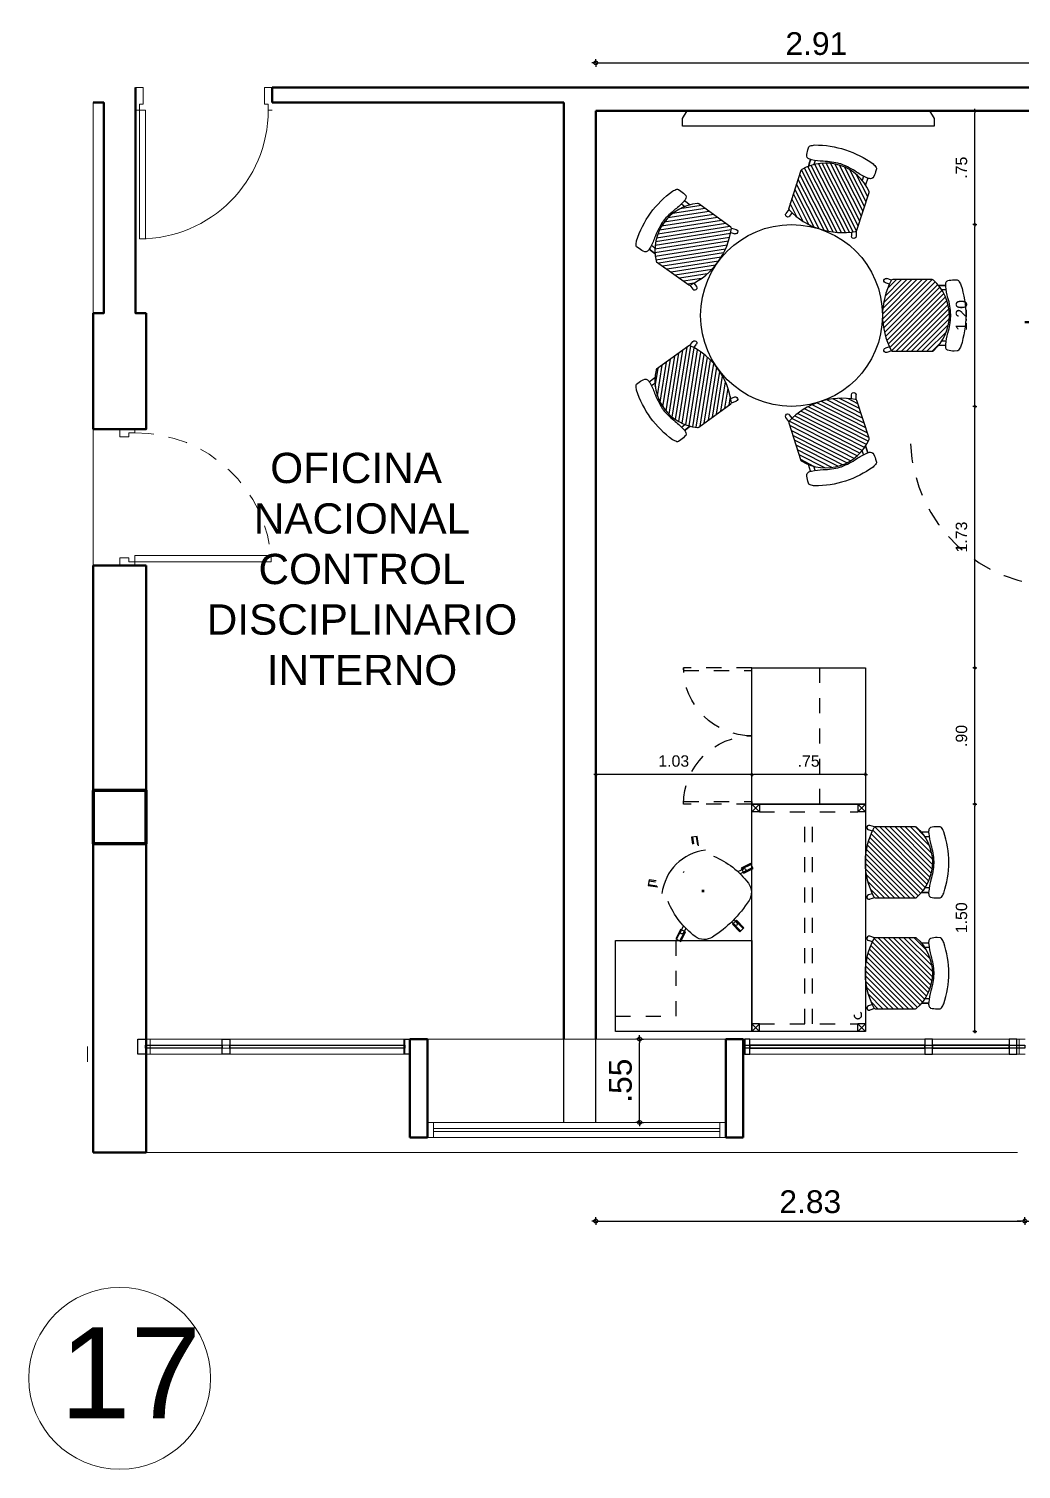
# Model space of a CAD drawing. Header units: millimetres. Extents: x -38 to 179, y -2 to 69.
# Drawn here: x 12.42 to 18.97, y 11.81 to 21.31 of the extents above; entities that cross this region are included whole.
import ezdxf

# ---------------------------------------------------------------- set-up
doc = ezdxf.new("R2010")
doc.units = ezdxf.units.MM
doc.linetypes.add('HIDDEN', pattern=[0.375, 0.25, -0.125])
doc.linetypes.add('HIDDEN2', pattern=[0.1875, 0.125, -0.0625])
doc.layers.get('0').update_dxf_attribs({"color": 255})
for name, color, linetype, lineweight in [('00-Muros', 2, 'Continuous', 30), ('01 GRIS', 253, 'Continuous', 0), ('02 AZUL', 5, 'Continuous', 5), ('03 AMARILLO', 2, 'Continuous', 20), ('04 VERDE', 3, 'Continuous', 15), ('05 MAGENTA', 6, 'Continuous', 30), ('06 ROJO', 1, 'Continuous', 50), ('09 LETRA  EJES', 1, 'Continuous', 50), ('10 CIRCULO EJES', 5, 'Continuous', 15), ('12 COLUMNAS', 4, 'Continuous', 70), ('14 ANTEPECHO', 3, 'Continuous', 15), ('15 DIVISIONES LIVS', 3, 'Continuous', 15), ('A-PLAN5', 195, 'Continuous', 9)]:
    doc.layers.add(name, color=color, linetype=linetype, lineweight=lineweight)
for name, color, linetype in [('A_MOBILIARIO', 6, 'Continuous'), ('X_COTAS100', 6, 'Continuous'), ('X_COTAS50', 6, 'Continuous')]:
    doc.layers.add(name, color=color, linetype=linetype)
doc.styles.get("Standard").update_dxf_attribs({"font": 'arial.ttf'})
doc.styles.add('UNAL PLANEACION', font='arial.ttf')
doc.dimstyles.new('COTAS 100', dxfattribs={"dimscale": 100, "dimtxt": 0.0015, "dimasz": 0.00025, "dimexe": 0, "dimexo": 0.00025, "dimgap": 0.0005, "dimtad": 1, "dimzin": 4, "dimdsep": 46, "dimtxsty": 'UNAL PLANEACION', "dimblk": 'DIMBLK', "dimcen": 1, "dimse1": 1, "dimse2": 1, "dimclrd": 8, "dimclre": 8, "dimclrt": 256, "dimadec": 0, "dimazin": 1, "dimtfac": 1, "dimtix": 1, "dimtmove": 2, "dimatfit": 0, "dimldrblk": 'INDICE', "dimfxl": 1, "dimtolj": 1, "dimtzin": 0, "dimarcsym": 0})
doc.dimstyles.new('COTAS 50', dxfattribs={"dimscale": 50, "dimtxt": 0.0015, "dimasz": 0.00025, "dimexe": 0, "dimexo": 0.00025, "dimgap": 0.001, "dimtad": 1, "dimzin": 4, "dimdsep": 46, "dimtxsty": 'UNAL PLANEACION', "dimblk": 'DIMBLK', "dimcen": 1, "dimse1": 1, "dimse2": 1, "dimclrd": 8, "dimclre": 8, "dimclrt": 256, "dimadec": 0, "dimazin": 1, "dimtfac": 1, "dimtix": 1, "dimtmove": 2, "dimatfit": 0, "dimldrblk": 'INDICE', "dimfxl": 1, "dimtolj": 1, "dimtzin": 0, "dimarcsym": 0})

# ---------------------------------------------------------------- blocks, each defined once
blk = doc.blocks.new('PT90M15')
blk.add_lwpolyline([(0.02499999999997726, 0.09999999999999432), (0.02499999999997726, 1), (0.06499999999999773, 1), (0.06499999999999773, 0.09999999999999432)], close=True)
for points in [[(0, 0), (0.05000000000001137, 0), (0.05000000000001137, 0.05999999999999517), (0.02499999999997726, 0.05999999999999517), (0.02499999999997726, 0.09999999999999432), (0, 0.09999999999999432)], [(0.8999999999999773, 0), (0.8500000000000227, 0), (0.8500000000000227, 0.05999999999999517), (0.875, 0.05999999999999517), (0.875, 0.09999999999999432), (0.8999999999999773, 0.09999999999999432)]]:
    blk.add_lwpolyline(points)
at = {"color": 252, "linetype": 'HIDDEN', "ltscale": 0.5}
blk.add_arc((-0.01890433322307672, 0.1071459075115371), 0.8939328951040775, 359.5419849699633, 87.18486094680517, dxfattribs=at)
blk = doc.blocks.new('DIMBLK')
for p, q in [((0, 0), (-1, 0)), ((0, -1.8e-15), (0, 0.9999999999999982)), ((0, 0), (1, 0)), ((0, -1.8e-15), (0, -1.000000000000001))]:
    blk.add_line(p, q)
blk.add_circle((0, 0), 0.5)
blk = doc.blocks.new('*D74')
at = {"layer": 'Defpoints', "color": 0, "transparency": 16777216}
for p in [(19.07040493924978, 21.08909715938717), (19.07040493924978, 19.37745717959115), (16.15840493925316, 19.10363392917134)]:
    blk.add_point(p, dxfattribs=at)
at = {"layer": 'X_COTAS100', "color": 8, "lineweight": -2, "transparency": 16777216}
blk.add_line((16.18340493925316, 21.08909715938717), (19.04540493924979, 21.08909715938717), dxfattribs=at)
at = {"layer": 'X_COTAS100', "color": 8, "lineweight": -2, "transparency": 16777216, "xscale": 0.025, "yscale": 0.025, "zscale": 0.025, "rotation": 180}
blk.add_blockref('DIMBLK', (16.15840493925316, 21.08909715938717), dxfattribs=at)
at = {"layer": 'X_COTAS100', "color": 8, "lineweight": -2, "transparency": 16777216, "xscale": 0.025, "yscale": 0.025, "zscale": 0.025}
blk.add_blockref('DIMBLK', (19.07040493924978, 21.08909715938717), dxfattribs=at)
at = {"layer": 'X_COTAS100', "transparency": 16777216, "insert": (17.61440493925147, 21.21568310754542), "char_height": 0.15, "attachment_point": 5, "style": 'UNAL PLANEACION'}
blk.add_mtext('\\A1;2.91', dxfattribs=at)
blk = doc.blocks.new('INDICE')
blk.add_line((-0.1729636408933857, 3.14613411092e-05), (-1.172963640893385, 3.14613411092e-05))
blk.add_lwpolyline([(-0.5241745400111313, 0.8665636885945104), (-0.3756261582129809, 0.926771271267114), (0, 0), (-0.375963284729437, -0.9266345604041816), (-0.5244897537743328, -0.8663729410445171), (-0.1729636408933857, 3.14613411092e-05)], close=True)
blk = doc.blocks.new('*D78')
at = {"layer": 'Defpoints', "color": 0, "transparency": 16777216}
for p in [(16.15840493925316, 14.64745717959522), (18.99040493924804, 14.10162677395783), (18.99040493924804, 13.44632635346716)]:
    blk.add_point(p, dxfattribs=at)
at = {"layer": 'X_COTAS100', "color": 8, "lineweight": -2, "transparency": 16777216}
blk.add_line((16.18340493925316, 13.44632635346716), (18.96540493924804, 13.44632635346716), dxfattribs=at)
at = {"layer": 'X_COTAS100', "color": 8, "lineweight": -2, "transparency": 16777216, "xscale": 0.025, "yscale": 0.025, "zscale": 0.025, "rotation": 180}
blk.add_blockref('DIMBLK', (16.15840493925316, 13.44632635346716), dxfattribs=at)
at = {"layer": 'X_COTAS100', "color": 8, "lineweight": -2, "transparency": 16777216, "xscale": 0.025, "yscale": 0.025, "zscale": 0.025}
blk.add_blockref('DIMBLK', (18.99040493924804, 13.44632635346716), dxfattribs=at)
at = {"layer": 'X_COTAS100', "transparency": 16777216, "insert": (17.5744049392506, 13.57296346124342), "char_height": 0.15, "attachment_point": 5, "style": 'UNAL PLANEACION'}
blk.add_mtext('\\A1;2.83', dxfattribs=at)
blk = doc.blocks.new('*D79')
at = {"layer": 'Defpoints', "color": 0, "transparency": 16777216}
for p in [(18.99040493924804, 13.89745717959522), (19.34240493924699, 13.89745717959522), (19.34240493924699, 13.44632635346716)]:
    blk.add_point(p, dxfattribs=at)
at = {"layer": 'X_COTAS100', "color": 8, "lineweight": -2, "transparency": 16777216}
for p, q in [((18.96540493924804, 13.44632635346716), (18.94040493924804, 13.44632635346716)), ((18.99040493924804, 13.44632635346716), (19.34240493924699, 13.44632635346716)), ((19.36740493924699, 13.44632635346716), (19.39240493924699, 13.44632635346716))]:
    blk.add_line(p, q, dxfattribs=at)
at = {"layer": 'X_COTAS100', "color": 8, "lineweight": -2, "transparency": 16777216, "xscale": 0.025, "yscale": 0.025, "zscale": 0.025}
blk.add_blockref('DIMBLK', (18.99040493924804, 13.44632635346716), dxfattribs=at)
at = {"layer": 'X_COTAS100', "color": 8, "lineweight": -2, "transparency": 16777216, "xscale": 0.025, "yscale": 0.025, "zscale": 0.025, "rotation": 180}
blk.add_blockref('DIMBLK', (19.34240493924699, 13.44632635346716), dxfattribs=at)
at = {"layer": 'X_COTAS100', "transparency": 16777216, "insert": (19.16640493924751, 13.57296346124342), "char_height": 0.15, "attachment_point": 5, "style": 'UNAL PLANEACION'}
blk.add_mtext('\\A1;.35', dxfattribs=at)
blk = doc.blocks.new('*D83')
at = {"layer": 'Defpoints', "color": 0, "transparency": 16777216}
for p in [(16.15840493925317, 14.64745717959523), (16.44818377286538, 14.64745717959523), (16.15840493925317, 14.09745717959232)]:
    blk.add_point(p, dxfattribs=at)
at = {"layer": 'X_COTAS100', "color": 8, "lineweight": -2, "transparency": 16777216}
blk.add_line((16.44818377286538, 14.12245717959232), (16.44818377286538, 14.62245717959523), dxfattribs=at)
at = {"layer": 'X_COTAS100', "color": 8, "lineweight": -2, "transparency": 16777216, "xscale": 0.025, "yscale": 0.025, "zscale": 0.025}
for p, rotation in [((16.44818377286538, 14.64745717959523), 90), ((16.44818377286538, 14.09745717959232), 270)]:
    blk.add_blockref('DIMBLK', p, dxfattribs=dict(at, rotation=rotation))
at = {"layer": 'X_COTAS100', "transparency": 16777216, "insert": (16.32190478241518, 14.37245717959376), "char_height": 0.15, "attachment_point": 5, "rotation": 90, "style": 'UNAL PLANEACION'}
blk.add_mtext('\\A1;.55', dxfattribs=at)
blk = doc.blocks.new('*U13')
at = {"layer": 'A_MOBILIARIO'}
blk.add_lwpolyline([(0, 0), (0.900000000000091, 0), (0.900000000000091, 0.7499999999999999), (0, 0.7499999999999999)], close=True, dxfattribs=at)
at = {"layer": 'A_MOBILIARIO', "linetype": 'HIDDEN', "ltscale": 0.1}
blk.add_lwpolyline([(0, 0.4500000000000455), (0.900000000000091, 0.4500000000000455)], dxfattribs=at)
at = {"layer": 'A_MOBILIARIO', "color": 252, "linetype": 'HIDDEN', "ltscale": 0.1}
for points in [[(0, 0), (0, -0.4499999999999886), (0.01800000000000068, -0.4499999999999886), (0.01800000000000068, 0)], [(0.8999999999999488, 0), (0.8999999999999488, -0.4499999999999886), (0.8819999999999482, -0.4499999999999886), (0.8819999999999482, 0)]]:
    blk.add_lwpolyline(points, close=True, dxfattribs=at)
at = {"layer": 'A_MOBILIARIO', "color": 252, "linetype": 'HIDDEN2'}
for centre, start, end in [((-2.842170943040401e-14, 0), 270.0000000000032, 0), ((0.8999999999999773, 0), 180, 269.9999999999968)]:
    blk.add_arc(centre, 0.4500000000000028, start, end, dxfattribs=at)
blk = doc.blocks.new('MB-SO-PM')
at = {"layer": 'A_MOBILIARIO', "color": 252, "ltscale": 0.1}
for points in [[(-0.1720909425234822, 0.2664671786571589), (-0.1990069566205648, 0.303475571366107), (-0.2290354255107445, 0.2816360200427397), (-0.1916227277027645, 0.2301951266108802)], [(-0.2238222062308353, 0.2854275676717606), (-0.190230053210513, 0.2392397633991408)], [(-0.2042201759004456, 0.2996840237370719), (-0.1782015953153007, 0.2639095645414713)], [(0.1905461159111326, 0.232646082586804), (0.2271258880895175, 0.2830459718117879), (0.1970759332883461, 0.3048559503157193), (0.169898834957479, 0.2674111368638208)], [(0.2022928827206556, 0.3010695368010303), (0.1760303182886958, 0.2648847751333037)], [(0.2219089386571795, 0.2868323853264485), (0.1891509666215541, 0.2416982014999576)], [(-0.3481239485521996, -0.1016174727716148), (-0.2815445495165818, -0.07994827610532695)], [(0.3488460834343527, -0.099356360951532), (0.2822453839098102, -0.0777527204493893)], [(-0.3406226136083603, -0.124665598653678), (-0.2740432145727425, -0.1029964019873901)], [(0.3413674423979671, -0.1224118605311162), (0.2747667428734246, -0.1008082200289735)], [(-0.01093225660267194, -0.3624870757607965), (-0.01096672151774669, -0.2924701544326354)], [(0.01330585368398829, -0.362475144867588), (0.01327138876891354, -0.2924582235394269)]]:
    blk.add_lwpolyline(points, dxfattribs=at)
at = {"layer": 'A_MOBILIARIO'}
for points in [[(0.2115709426780086, 0.1143900271032905, -0.1349154438245622), (0.248595768185254, -0.1747982744956147, -0.3138147414105739), (0.1707837227735638, -0.2584849761858337, -0.1066244513135087), (-0.1704132200983963, -0.2588764547746365, -0.313814741410574), (-0.2484170993383259, -0.1753685313526248, -0.134915443824279), (-0.212055981476766, 0.1139039709590435)], [(-0.004144696311186635, 0.1788785995506643, -0.001548918077187657), (0.003511105441049267, 0.1788873835756561, -0.001548918077187657)]]:
    blk.add_lwpolyline(points, format="xyb", dxfattribs=at)
for points in [[(0.01151038710980856, 0), (-0.01151038710983698, 0)], [(0, 0.01151038710983698), (0, -0.01151038710980856)]]:
    blk.add_lwpolyline(points, dxfattribs=at)
at = {"layer": 'A_MOBILIARIO', "color": 252, "ltscale": 0.1}
for points in [[(-0.3386276108818151, -0.1307953174730656), (-0.2720482118462257, -0.1091261208067777), (-0.2835395522431554, -0.07381855728595355), (-0.3501189512787448, -0.0954877539522414)], [(0.350835050647504, -0.09322468107497173), (0.2842343511229615, -0.07162104057283614), (0.2727777756603018, -0.1069398999055409), (0.3393784751848443, -0.1285435404076765)], [(0.01975205245656753, -0.3624719718104288), (0.01971758754146435, -0.2924550504822676), (-0.01741292029032593, -0.292473327489823), (-0.01737845537522276, -0.3624902488179842)]]:
    blk.add_lwpolyline(points, close=True, dxfattribs=at)
for points in [[(-0.2540387788441478, -0.09426364313016933), (-0.2889514831127258, -0.1039347152608912, -1.057066184672294), (-0.2930225777166697, -0.0852707928175036), (-0.2534084100187499, -0.0704266846603332)], [(0.2533654856005114, -0.07022913469491954), (0.294857953219605, -0.08575646945016047, -1.057066184676254), (0.2871811595777842, -0.1032488292574243), (0.2540340068956368, -0.09408236966479677)], [(0.01088165477580105, -0.2767880019416253), (0.009556869386443623, -0.3069267842286507, -1.057066184677317), (-0.009451613091272293, -0.3050311560634711), (-0.01070443788023567, -0.27680963587364)]]:
    blk.add_lwpolyline(points, format="xyb", dxfattribs=at)
blk.add_arc((-2.40746209954068e-05, -0.0762406557427866), 0.3266864836900824, 51.68308272763041, 128.4483959479733, dxfattribs=at)
blk = doc.blocks.new('MB-SI-CT')
h = blk.add_hatch()
h.set_pattern_fill('ANSI31', color=252, scale=0.0075)
h.set_pattern_definition([(45, (0, 0), (-0.01683798022700466, 0.01683798022700466), [])])
edge = h.paths.add_edge_path()
edge.add_arc((-7.311484750971431e-11, 0.130322479753445), 0.3111049277399722, 41.304386364337574, 138.6956136985408, ccw=False)
edge.add_arc((0.2259970876225839, 0.3288964296365477), 0.01026228245989492, -5.374811848923855e-07, 41.304385795371786, ccw=False)
edge.add_line((0.2362593700824789, 0.3288964295402792), (0.236259370226179, 0.06746569466172048))
edge.add_arc((0.2259970878037363, 0.06746569465528363), 0.01026228242244273, -61.59172868186022, 3.593811470636865e-08, ccw=False)
edge.add_arc((-2.552034139569059e-10, 0.4852943833133625), 0.485294383313372, 241.5917287474179, 298.4082713128449, ccw=False)
edge.add_arc((-0.2259970878870283, 0.06746569441804096), 0.0102622824169693, 180.0000000866866, 241.5917288039885, ccw=False)
edge.add_line((-0.2362593703039977, 0.06746569440251449), (-0.2362593704476978, 0.3288964292810732))
edge.add_arc((-0.2259970879873667, 0.3288964293871515), 0.0102622824603312, 138.6956142593972, 180.0000005922503, ccw=False)
at = {"layer": 'A_MOBILIARIO', "color": 252}
for p, q in [((0.1984067138157286, 0.3699493810236589), (0.1984067138416492, 0.4171077532553653)), ((-0.2334672185991451, 0.06042924733519328), (-0.2434032058629612, 0.0284698572559563)), ((-0.2067068203616884, 0.04622385481347635), (-0.2149742407066526, 0.01963145843141945)), ((0.2067068203111546, 0.04622385503016346), (0.2149742406815847, 0.01963145866743332)), ((0.2334672185322404, 0.06042924758189372), (0.2434032058278888, 0.02846985752289299))]:
    blk.add_line(p, q, dxfattribs=at)
at = {"layer": 'A_MOBILIARIO'}
blk.add_line((0.198406713840285, 0.3699493810027406), (0.1984067138584749, 0.4027709281404412), dxfattribs=at)
blk.add_lwpolyline([(-0.2295795006393746, 0.501817623787062, 0.2473220328365423), (-0.2342042096352088, 0.4934425173822063), (-0.2345988710417259, 0.4733248703831094, 0.08150221110869013), (-0.2296849033021147, 0.4299622703331778, 0.2240355351153455), (-0.2162563958929979, 0.4188460196947261, 0.08102006946177262), (-0.1915073617117571, 0.4175541380637213, 0.05094595094992073), (-0.1161287371344599, 0.432312918111208, -0.05241184340338387), (-0.005307781174707316, 0.4509995738585957, -0.01486181126825373), (0.0053077805775672, 0.4509995738585957, -0.05241184340338387), (0.1161287365373198, 0.432312918111208, 0.05094595094992073), (0.1915073611150717, 0.4175541380637213, 0.0810200694617724), (0.2162563952963126, 0.4188460196947261, 0.2240355351153455), (0.2296849027054293, 0.4299622703331778, 0.0815022111332333), (0.2345988711267637, 0.473324870637768), (0.2342042096988735, 0.4934425176391386, 0.2473220328365423), (0.2295795006930348, 0.5018176240380825, 0.03297678744902263), (0.2022613923304561, 0.5176033459488707, 0.07399032975095574), (0, 0.5499999999999972, 0.07399032975095574), (-0.2022613923300014, 0.5176033459488707, 0.03297678744902263), (-0.22957950069258, 0.5018176240380825)], format="xyb", dxfattribs=at)
blk.add_lwpolyline([(-0.2337062542522119, 0.3356701430507627, -0.4525221831862469), (0.2337062538806265, 0.3356701433072402, -0.1822013527812773), (0.2362593700824789, 0.3288964295402792), (0.236259370226179, 0.06746569466172048, -0.2754070627771475), (0.2308793808958569, 0.05843919729026936, -0.253115704548103), (-0.2308793809573046, 0.05843919704743428, -0.2754070627748174), (-0.2362593703039977, 0.06746569440251449), (-0.2362593704476978, 0.3288964292810732, -0.1822013527812773)], format="xyb", close=True, dxfattribs=at)
at = {"layer": 'A_MOBILIARIO', "color": 252}
for points in [[(-0.1984067143354196, 0.4171077532552019), (-0.1984067143354196, 0.3699493809972978)], [(-0.1686355310602892, 0.42035933208291), (-0.1686355310602892, 0.3917576222893473)], [(0.1686355308387704, 0.4203593320252068), (0.1686355308387704, 0.3917576223379342)], [(0.1984067141139008, 0.4171077532478193), (0.1984067141139008, 0.369949381059655)]]:
    blk.add_lwpolyline(points, dxfattribs=at)
for centre, start, end in [((-0.2291887232852616, 0.02405065784391525), 162.729836512308, 342.7298365125797), ((0.2291887232547367, 0.02405065809539053), 197.2701635503081, 17.27016355055538)]:
    blk.add_arc(centre, 0.0148855916375804, start, end, dxfattribs=at)
blk = doc.blocks.new('MB-ETL-150x165')
at = {"layer": 'A_MOBILIARIO'}
for points in [[(0.75, 0), (0.75, 1.5), (0, 1.5), (0, 0)], [(0.75, 0), (1.649999999994179, 0), (1.649999999994179, 0.6000000000058208), (0.75, 0.6000000000058208)]]:
    blk.add_lwpolyline(points, close=True, dxfattribs=at)
at = {"layer": 'A_MOBILIARIO', "color": 252, "linetype": 'HIDDEN2', "ltscale": 0.1}
for points in [[(0, 1.5), (0.05000000000291038, 1.44999999999709)], [(0, 1.44999999999709), (0.05000000000291038, 1.5)], [(0, 1.44999999999709), (0.05000000000291038, 1.44999999999709)], [(0.05000000000291038, 1.5), (0.05000000000291038, 1.44999999999709)], [(0.6999999999970896, 1.5), (0.6999999999970896, 1.44999999999709)], [(0.75, 1.5), (0.6999999999970896, 1.44999999999709)], [(0.75, 1.44999999999709), (0.6999999999970896, 1.5)], [(0.6999999999970896, 1.44999999999709), (0.75, 1.44999999999709)], [(0, 0.05000000000291038), (0.05000000000291038, 0.05000000000291038)], [(0, 0), (0.05000000000291038, 0.05000000000291038)], [(0, 0.05000000000291038), (0.05000000000291038, 0)], [(0.05000000000291038, 0), (0.05000000000291038, 0.05000000000291038)], [(0.6999999999970896, 0), (0.6999999999970896, 0.05000000000291038)], [(0.75, 0), (0.6999999999970896, 0.05000000000291038)], [(0.75, 0.05000000000291038), (0.6999999999970896, 0)], [(0.6999999999970896, 0.05000000000291038), (0.75, 0.05000000000291038)]]:
    blk.add_lwpolyline(points, dxfattribs=at)
at = {"layer": 'A_MOBILIARIO', "color": 252, "linetype": 'HIDDEN2', "ltscale": 0.25}
for points in [[(0.6999999999970896, 1.44999999999709), (0.05000000000291038, 1.44999999999709)], [(0.3499999999912689, 0.05000000000291038), (0.3499999999912689, 1.44999999999709)], [(0.3999999999941792, 0.05000000000291038), (0.3999999999941792, 1.44999999999709)], [(1.649999999994179, 0.1000000000058208), (1.25, 0.1000000000058208), (1.25, 0.6000000000058208)], [(0.6999999999970896, 0.05000000000291038), (0.05000000000291038, 0.05000000000291038)]]:
    blk.add_lwpolyline(points, dxfattribs=at)
at = {"layer": 'A_MOBILIARIO', "color": 252, "linetype": 'HIDDEN', "ltscale": 0.25}
blk.add_circle((0.0500000000029104, 0.1090705345268361), 0.025, dxfattribs=at)
blk = doc.blocks.new('MB-MA-120')
at = {"layer": 'A_MOBILIARIO', "color": 4}
blk.add_circle((0, 0), 0.6, dxfattribs=at)
blk = doc.blocks.new('*D84')
at = {"layer": 'Defpoints', "color": 0, "transparency": 16777216}
for p in [(17.188404939252, 16.39324768894221), (17.188404939252, 16.19745717958358), (17.938404939252, 14.69745717958358)]:
    blk.add_point(p, dxfattribs=at)
at = {"layer": 'X_COTAS50', "color": 8, "lineweight": -2, "transparency": 16777216}
blk.add_line((17.925904939252, 16.39324768894221), (17.20090493925199, 16.39324768894221), dxfattribs=at)
at = {"layer": 'X_COTAS50', "color": 8, "lineweight": -2, "transparency": 16777216, "xscale": 0.0125, "yscale": 0.0125, "zscale": 0.0125, "rotation": 180}
blk.add_blockref('DIMBLK', (17.188404939252, 16.39324768894221), dxfattribs=at)
at = {"layer": 'X_COTAS50', "color": 8, "lineweight": -2, "transparency": 16777216, "xscale": 0.0125, "yscale": 0.0125, "zscale": 0.0125}
blk.add_blockref('DIMBLK', (17.938404939252, 16.39324768894221), dxfattribs=at)
at = {"layer": 'X_COTAS50', "transparency": 16777216, "insert": (17.563404939252, 16.48138718416731), "char_height": 0.075, "attachment_point": 5, "style": 'UNAL PLANEACION'}
blk.add_mtext('\\A1;.75', dxfattribs=at)
blk = doc.blocks.new('*D85')
at = {"layer": 'Defpoints', "color": 0, "transparency": 16777216}
for p in [(16.15840493925316, 16.39324768894221), (16.15840493925316, 16.28745717959464), (17.188404939252, 16.19745717958358)]:
    blk.add_point(p, dxfattribs=at)
at = {"layer": 'X_COTAS50', "color": 8, "lineweight": -2, "transparency": 16777216}
blk.add_line((17.175904939252, 16.39324768894221), (16.17090493925316, 16.39324768894221), dxfattribs=at)
at = {"layer": 'X_COTAS50', "color": 8, "lineweight": -2, "transparency": 16777216, "xscale": 0.0125, "yscale": 0.0125, "zscale": 0.0125, "rotation": 180}
blk.add_blockref('DIMBLK', (16.15840493925316, 16.39324768894221), dxfattribs=at)
at = {"layer": 'X_COTAS50', "color": 8, "lineweight": -2, "transparency": 16777216, "xscale": 0.0125, "yscale": 0.0125, "zscale": 0.0125}
blk.add_blockref('DIMBLK', (17.188404939252, 16.39324768894221), dxfattribs=at)
at = {"layer": 'X_COTAS50', "transparency": 16777216, "insert": (16.67340493925258, 16.48156624283034), "char_height": 0.075, "attachment_point": 5, "style": 'UNAL PLANEACION'}
blk.add_mtext('\\A1;1.03', dxfattribs=at)
blk = doc.blocks.new('*D86')
at = {"layer": 'Defpoints', "color": 0, "transparency": 16777216}
for p in [(17.938404939252, 16.19745717958359), (18.6605883706343, 16.19745717958359), (17.938404939252, 14.69745717958359)]:
    blk.add_point(p, dxfattribs=at)
at = {"layer": 'X_COTAS50', "color": 8, "lineweight": -2, "transparency": 16777216}
blk.add_line((18.6605883706343, 14.70995717958359), (18.6605883706343, 16.18495717958359), dxfattribs=at)
at = {"layer": 'X_COTAS50', "color": 8, "lineweight": -2, "transparency": 16777216, "xscale": 0.0125, "yscale": 0.0125, "zscale": 0.0125}
for p, rotation in [((18.6605883706343, 16.19745717958359), 90), ((18.6605883706343, 14.69745717958359), 270)]:
    blk.add_blockref('DIMBLK', p, dxfattribs=dict(at, rotation=rotation))
at = {"layer": 'X_COTAS50', "transparency": 16777216, "insert": (18.57229539655517, 15.44745717958358), "char_height": 0.075, "attachment_point": 5, "rotation": 90, "style": 'UNAL PLANEACION'}
blk.add_mtext('\\A1;1.50', dxfattribs=at)
blk = doc.blocks.new('*D87')
at = {"layer": 'Defpoints', "color": 0, "transparency": 16777216}
for p in [(17.938404939252, 17.09745717957777), (18.6605883706925, 17.09745717957777), (17.938404939252, 16.19745717958359)]:
    blk.add_point(p, dxfattribs=at)
at = {"layer": 'X_COTAS50', "color": 8, "lineweight": -2, "transparency": 16777216}
blk.add_line((18.6605883706925, 16.20995717958359), (18.6605883706925, 17.08495717957777), dxfattribs=at)
at = {"layer": 'X_COTAS50', "color": 8, "lineweight": -2, "transparency": 16777216, "xscale": 0.0125, "yscale": 0.0125, "zscale": 0.0125}
for p, rotation in [((18.6605883706925, 17.09745717957777), 90), ((18.6605883706925, 16.19745717958359), 270)]:
    blk.add_blockref('DIMBLK', p, dxfattribs=dict(at, rotation=rotation))
at = {"layer": 'X_COTAS50', "transparency": 16777216, "insert": (18.57229539661338, 16.64745717958067), "char_height": 0.075, "attachment_point": 5, "rotation": 90, "style": 'UNAL PLANEACION'}
blk.add_mtext('\\A1;.90', dxfattribs=at)
blk = doc.blocks.new('*D88')
at = {"layer": 'Defpoints', "color": 0, "transparency": 16777216}
for p in [(17.45076512291963, 18.82245717958359), (18.66058837075071, 18.82245717958359), (17.938404939252, 17.09745717957777)]:
    blk.add_point(p, dxfattribs=at)
at = {"layer": 'X_COTAS50', "color": 8, "lineweight": -2, "transparency": 16777216}
blk.add_line((18.66058837075071, 17.10995717957777), (18.66058837075071, 18.80995717958359), dxfattribs=at)
at = {"layer": 'X_COTAS50', "color": 8, "lineweight": -2, "transparency": 16777216, "xscale": 0.0125, "yscale": 0.0125, "zscale": 0.0125}
for p, rotation in [((18.66058837075071, 18.82245717958359), 90), ((18.66058837075071, 17.09745717957777), 270)]:
    blk.add_blockref('DIMBLK', p, dxfattribs=dict(at, rotation=rotation))
at = {"layer": 'X_COTAS50', "transparency": 16777216, "insert": (18.57226981686258, 17.95995717958067), "char_height": 0.075, "attachment_point": 5, "rotation": 90, "style": 'UNAL PLANEACION'}
blk.add_mtext('\\A1;1.73', dxfattribs=at)
blk = doc.blocks.new('*D89')
at = {"layer": 'Defpoints', "color": 0, "transparency": 16777216}
for p in [(17.45076512291963, 20.02245717959523), (18.66058837080892, 20.02245717959523), (17.45076512291963, 18.82245717958359)]:
    blk.add_point(p, dxfattribs=at)
at = {"layer": 'X_COTAS50', "color": 8, "lineweight": -2, "transparency": 16777216}
blk.add_line((18.66058837080892, 18.83495717958359), (18.66058837080892, 20.00995717959523), dxfattribs=at)
at = {"layer": 'X_COTAS50', "color": 8, "lineweight": -2, "transparency": 16777216, "xscale": 0.0125, "yscale": 0.0125, "zscale": 0.0125}
for p, rotation in [((18.66058837080892, 20.02245717959523), 90), ((18.66058837080892, 18.82245717958359), 270)]:
    blk.add_blockref('DIMBLK', p, dxfattribs=dict(at, rotation=rotation))
at = {"layer": 'X_COTAS50', "transparency": 16777216, "insert": (18.57229539672979, 19.4224571795894), "char_height": 0.075, "attachment_point": 5, "rotation": 90, "style": 'UNAL PLANEACION'}
blk.add_mtext('\\A1;1.20', dxfattribs=at)
blk = doc.blocks.new('*D90')
at = {"layer": 'Defpoints', "color": 0, "transparency": 16777216}
for p in [(16.13840493926364, 20.77245717959523), (18.66058837082347, 20.77245717959523), (17.45076512293418, 20.02245717959523)]:
    blk.add_point(p, dxfattribs=at)
at = {"layer": 'X_COTAS50', "color": 8, "lineweight": -2, "transparency": 16777216}
blk.add_line((18.66058837082347, 20.03495717959523), (18.66058837082347, 20.75995717959523), dxfattribs=at)
at = {"layer": 'X_COTAS50', "color": 8, "lineweight": -2, "transparency": 16777216, "xscale": 0.0125, "yscale": 0.0125, "zscale": 0.0125}
for p, rotation in [((18.66058837082347, 20.77245717959523), 90), ((18.66058837082347, 20.02245717959523), 270)]:
    blk.add_blockref('DIMBLK', p, dxfattribs=dict(at, rotation=rotation))
at = {"layer": 'X_COTAS50', "transparency": 16777216, "insert": (18.57244887559837, 20.39745717959522), "char_height": 0.075, "attachment_point": 5, "rotation": 90, "style": 'UNAL PLANEACION'}
blk.add_mtext('\\A1;.75', dxfattribs=at)
blk = doc.blocks.new('ventana fachada uriel gran')
at = {"color": 3}
for points in [[(-0.05499999999301508, 0.6500000000087294), (-0.005307130486471578, 0.6500000000087294), (-0.005307130486471578, 0.5500000000029086), (-0.05499999999301508, 0.5500000000029086)], [(-0.005307130486471578, 0.6100000000005803), (0.500984341833373, 0.6100000000005803), (0.500984341833373, 0.5899999999965058), (-0.005307130486471578, 0.5899999999965058)], [(0.500984341833373, 0.6500000000087294), (0.5509843418217315, 0.6500000000087294), (0.5509843418217315, 0.5500000000029086), (0.500984341833373, 0.5500000000029086)], [(0.5509843418217315, 0.6100000000005803), (1.705984341835119, 0.6100000000078563), (1.705984341835119, 0.5900000000037817), (0.5509843418217315, 0.5899999999965058)], [(1.705984341835119, 0.6500000000087294), (1.740000000005239, 0.6500000000087294), (1.740000000005239, 0.5500000000029086), (1.705984341835119, 0.5500000000029086)]]:
    blk.add_lwpolyline(points, close=True, dxfattribs=at)
blk = doc.blocks.new('ventanas complet onci')
at = {"elevation": -1.479999999997567}
blk.add_lwpolyline([(-12.35499999999593, 0.6099999999947432), (-10.49699999998847, 0.6100000000005785), (-10.49699999998847, 0.589999999996504), (-12.35499999999593, 0.5899999999906687)], close=True, dxfattribs=at)
at = {"color": 3}
blk.add_blockref('ventana fachada uriel gran', (-16.29499999999825, -3.552713678800501e-15, -1.479999999997567), dxfattribs=at)
at = {"color": 3, "xscale": -1}
blk.add_blockref('ventana fachada uriel gran', (-10.60499999998137, -3.552713678800501e-15, -1.479999999997567), dxfattribs=at)

msp = doc.modelspace()

# ---------------------------------------------------------------- linework, layer by layer
at = {"color": 252, "linetype": 'HIDDEN', "ltscale": 0.5}
msp.add_arc((19.22194918594803, 18.62335697021606), 0.9882924784879059, 182.8151390531949, 270.4580150300367, dxfattribs=at)
at = {"layer": '00-Muros', "extrusion": (1, 0, 6.123233995736766e-17), "elevation": 12.84240493924699}
for points in [[(14.59745717960674, 2.299999999997794), (13.99745717958636, 2.299999999997566), (13.99745717960091, 2.199999999996066), (14.59745717960674, 2.199999999997657), (14.59745717960674, 2.299999999997794)], [(14.59745717959218, 0.7999999999979074), (13.89745717959509, 0.7999999999979074), (13.89745717959509, 0.699999999997771), (14.59745717959218, 0.699999999997771), (14.59745717959218, 0.7999999999979074)]]:
    msp.add_lwpolyline(points, dxfattribs=at)
msp.add_lwpolyline([(13.99745717960091, -4.555337213915742e-13), (13.99745717960091, 0.699999999997771), (14.14745717959509, 0.699999999997771), (14.14745717959509, -2.274523124937431e-12)], close=True, dxfattribs=at)
at = {"layer": '01 GRIS', "extrusion": (1, 0, 6.123233995736766e-17), "elevation": 12.84240493924699}
msp.add_lwpolyline([(14.49745717960091, 2.199999999997885), (13.99745717960091, 2.199999999997885), (13.99745717960091, 0.7999999999979074), (14.49745717960091, 0.7999999999979074)], dxfattribs=at)
at = {"layer": '02 AZUL'}
for p, q in [((13.21740493924699, 14.5474571795894), (13.21740493924699, 14.64745717959522)), ((17.17240493924874, 14.5474571795894), (17.17240493924874, 14.64745717959522)), ((18.95250844607472, 14.5474571795894), (18.95250844607472, 14.64745717959522)), ((12.80512835865193, 14.49745717958642, -0.4499999999995907), (12.80512835865193, 14.59745717959224, -0.4499999999995907)), ((14.8924049392499, 14.60745717958707), (13.21740493924699, 14.60745717958707)), ((14.8924049392499, 14.587457179583), (13.21740493924699, 14.587457179583)), ((17.17240493924874, 14.60745717958707), (18.95450844606785, 14.60745717958707)), ((17.17240493924874, 14.587457179583), (18.95450844606785, 14.587457179583)), ((15.08740493924233, 13.99745717958649), (15.08740493924233, 14.09745717959231)), ((16.97740493924175, 13.99745717958649), (16.97740493924175, 14.09745717959231)), ((16.97740493924175, 14.05745717958416), (15.08740493924233, 14.05745717958416)), ((16.97740493924175, 14.03745717959464), (15.08740493924233, 14.03745717959464))]:
    msp.add_line(p, q, dxfattribs=at)
for points in [[(13.12240493924583, 20.92745717959406), (13.17240493924874, 20.92745717959406), (13.17240493924874, 20.81745717959348), (13.14740493924, 20.81745717959348), (13.14740493924, 20.77745717958533), (13.12240493924583, 20.77745717958533)], [(14.02240493924, 20.92745717959406), (13.97240493923709, 20.92745717959406), (13.97240493923709, 20.81745717959348), (13.99740493924583, 20.81745717959348), (13.99740493924583, 20.77745717958533), (14.02240493924, 20.77745717958533)]]:
    msp.add_lwpolyline(points, dxfattribs=at)
msp.add_lwpolyline([(13.14740493924, 20.77745717958533), (13.14740493924, 19.92745717959406), (13.18740493924815, 19.92745717959406), (13.18740493924815, 20.77745717958533)], close=True, dxfattribs=at)
at = {"layer": '02 AZUL', "ltscale": 0.1}
msp.add_lwpolyline([(14.8924049392499, 14.587457179583), (14.8924049392499, 14.5474571795894), (14.8924049392499, 14.64745717959522)], dxfattribs=at)
at = {"layer": '02 AZUL'}
msp.add_arc((13.14740493924, 20.77745717958533), 0.8499999999999988, 270, 0, dxfattribs=at)
at = {"layer": '03 AMARILLO', "extrusion": (1, 0, 6.123233995736766e-17)}
for p, q in [((12.84240493924699, 14.55745717959859, 0.8499999999978627), (12.84240493924699, 14.55745717959859, 2.149999999997704)), ((12.84240493924699, 14.53745717959451, 0.8499999999978627), (12.84240493924699, 14.53745717959451, 2.149999999997704))]:
    msp.add_line(p, q, dxfattribs=at)
at = {"layer": '03 AMARILLO', "extrusion": (1, 0, 6.123233995736766e-17), "elevation": 12.84240493924699}
msp.add_lwpolyline([(17.51080048374915, -1.144732082267262e-13), (17.51080048374915, 1.499999999999885), (14.59745717959212, 1.500000000035242)], dxfattribs=at)
at = {"layer": '05 MAGENTA'}
for p, q in [((15.94740493924292, 14.09745717959231), (15.94740493924292, 14.64745717959522)), ((16.15840493925316, 14.09745717959231), (16.15840493925316, 14.64745717959522))]:
    msp.add_line(p, q, dxfattribs=at)
at = {"layer": '06 ROJO'}
for p, q in [((14.02240493924, 20.92745717959406), (21.24740493924583, 20.92745717959406)), ((14.02240493924, 20.82745717958824), (15.94740493924292, 20.82745717958824)), ((15.94740493924292, 20.82745717958824), (15.94740493924292, 14.64745717959522)), ((16.15840493925316, 20.77245717959522), (16.15840493925316, 14.64745717959522)), ((16.15840493925316, 20.77245717959522), (19.08240493923768, 20.77245717959522)), ((13.19240493923826, 17.77245717959522), (12.84240493924699, 17.77245717959522)), ((12.84240493924699, 17.77245717959515, -0.4499999999995907), (12.84240493924699, 16.28745717959457, -0.4499999999995907)), ((13.19240493923826, 16.28745717959464), (13.19240493923826, 17.77245717959522)), ((12.84240493924699, 13.89745717959515, -0.4499999999995907), (12.84240493924699, 15.93745717958875, -0.4499999999995907)), ((14.9324049392435, 13.99745717958649), (14.9324049392435, 14.64745717959522)), ((14.9324049392435, 14.64745717959522), (15.04740493924874, 14.64745717959522)), ((15.04740493924874, 13.99745717958649), (15.04740493924874, 14.64745717959522)), ((17.0174049392499, 14.64745717959522), (17.13240493924059, 14.64745717959522)), ((17.0174049392499, 13.99745717958649), (17.0174049392499, 14.64745717959522)), ((17.13240493924059, 13.99745717958649), (17.13240493924059, 14.64745717959522)), ((14.9324049392435, 13.99745717958649), (15.04740493924874, 13.99745717958649)), ((17.0174049392499, 13.99745717958649), (17.13240493924059, 13.99745717958649)), ((12.84240493924699, 13.89745717959522), (13.19240493923826, 13.89745717959522))]:
    msp.add_line(p, q, dxfattribs=at)
for points in [[(13.12240493924583, 20.82745717958824), (13.12240493924583, 20.92745717959406)], [(14.02240493924, 20.82745717958824), (14.02240493924, 20.92745717959406)], [(12.84240493924699, 20.82745717958824), (12.91240493923942, 20.82745717958824), (12.91240493923942, 19.43745717958882), (12.84240493924699, 19.43745717958882)], [(13.12240493924583, 20.82745717958824), (13.12240493924583, 20.82745717958824), (13.12240493924583, 19.43745717958882), (13.19240493923826, 19.43745717958882)], [(18.90105610074352, 20.77245717959522), (19.07040493924978, 20.77245717959522), (19.07040493924978, 19.37745717959115), (18.99040493924804, 19.37745717959115)], [(12.84240493924699, 19.43745717958882), (12.84240493924699, 18.6724571795894), (13.19240493923826, 18.6724571795894), (13.19240493923826, 19.43745717958882)], [(13.19240493923826, 16.93745717958882), (13.19240493923826, 16.93745717958882)], [(13.19240493923826, 13.89745717959522), (13.19240493923826, 15.93745717958882)]]:
    msp.add_lwpolyline(points, dxfattribs=at)
at = {"layer": '06 ROJO', "extrusion": (1, 0, 6.123233995736766e-17), "elevation": 12.84240493924699}
for points in [[(14.59745717959218, 0.7999999999979074), (14.59745717959218, 0.8499999999978619), (14.49745717960091, 0.8499999999978619), (14.49745717960091, 0.7999999999979074), (14.59745717959218, 0.7999999999979074)], [(14.59745717960674, 2.149999999997703), (14.59745717960674, 2.199999999997657), (14.49745717960091, 2.199999999997657), (14.49745717960091, 2.149999999997703), (14.59745717960674, 2.149999999997703)]]:
    msp.add_lwpolyline(points, dxfattribs=at)
at = {"layer": '10 CIRCULO EJES'}
msp.add_circle((13.01740493923535, 12.40859607237144), 0.6, dxfattribs=at)
at = {"layer": '12 COLUMNAS'}
msp.add_lwpolyline([(12.84240493924699, 16.28745717959464), (12.84240493924699, 15.93745717958882), (13.19240493923826, 15.93745717958882), (13.19240493923826, 16.28745717959464)], close=True, dxfattribs=at)
at = {"layer": '14 ANTEPECHO'}
for p, q in [((14.9324049392435, 14.64745717959522), (13.19240493923826, 14.64745717959522)), ((17.13240493924059, 14.64745717959522), (18.99240493924117, 14.64745717959522)), ((14.9324049392435, 14.5474571795894), (13.19240493923826, 14.5474571795894)), ((17.13240493924059, 14.5474571795894), (18.99240493924117, 14.5474571795894)), ((17.0174049392499, 14.09745717959231), (15.04740493924874, 14.09745717959231)), ((17.0174049392499, 13.99745717958649), (15.04740493924874, 13.99745717958649)), ((13.17740493923884, 13.89745717959522), (18.94240493923826, 13.89745717959522))]:
    msp.add_line(p, q, dxfattribs=at)
at = {"layer": '15 DIVISIONES LIVS', "extrusion": (1, 0, 6.123233995736766e-17)}
for p, q in [((12.84240493924699, 17.51080048374926, 0.65000000000623), (12.84240493924699, 17.51080048374926, -0.4499999999995907)), ((12.84240493924699, 17.46189782471258, 0.65000000000623), (12.84240493924699, 17.46080048374635, -0.4499999999995907))]:
    msp.add_line(p, q, dxfattribs=at)
at = {"layer": '15 DIVISIONES LIVS'}
msp.add_line((15.03240493924932, 14.64745717959522), (17.03240493924932, 14.64745717959522), dxfattribs=at)
at = {"layer": '15 DIVISIONES LIVS', "extrusion": (1, 0, 6.123233995736766e-17), "elevation": 12.84240493924699}
msp.add_lwpolyline([(17.51080048374926, 0.6500000000062293), (17.46189782471258, 0.6500000000062293)], dxfattribs=at)
at = {"layer": 'A-PLAN5', "extrusion": (1, 0, 6.123233995736766e-17)}
for p, q in [((12.84240493924699, 14.59745717959218, 0.8499999999978627), (12.84240493924699, 14.59745717960674, 2.149999999997704)), ((12.84240493924699, 14.49745717960091, 0.8499999999978627), (12.84240493924699, 14.49745717960091, 2.149999999997704))]:
    msp.add_line(p, q, dxfattribs=at)
at = {"layer": 'A-PLAN5', "extrusion": (1, 0, 6.123233995736766e-17), "elevation": 12.84240493924699}
for points in [[(14.59745717960668, 2.449999999997771), (20.82745717958805, 2.449999999997657)], [(14.39773591522385, 2.399999999997816), (20.62773591520522, 2.399999999997703)], [(14.39773591522385, 2.449999999997771), (20.62773591520522, 2.449999999997657)]]:
    msp.add_lwpolyline(points, dxfattribs=at)
at = {"layer": 'A_MOBILIARIO', "color": 6, "ltscale": 0.5}
msp.add_lwpolyline([(18.39090493928052, 20.6724571795894), (16.73090493927702, 20.6724571795894), (16.73090493927702, 20.72245717959231), (16.76090493927586, 20.77245717959522), (18.36090493926713, 20.77245717959522), (18.39090493928052, 20.72245717959231)], close=True, dxfattribs=at)

# ---------------------------------------------------------------- block references
at = {"color": 3}
msp.add_blockref('ventanas complet onci', (29.48740493923651, 13.99745717958649, 2.299999999997568), dxfattribs=at)
at = {"layer": '02 AZUL', "xscale": -1, "rotation": 270}
msp.add_blockref('PT90M15', (13.0174049392499, 17.77245717959522), dxfattribs=at)
at = {"layer": 'A_MOBILIARIO', "xscale": -1}
for name, p, rotation in [('MB-SI-CT', (17.6361753195506, 19.99309108937086), 342.0000000000001), ('MB-SI-CT', (16.96535492630028, 19.77512833097353), 53.99999999999997), ('MB-SI-CT', (18.05076512292544, 19.4224571795894), 270), ('MB-SI-CT', (16.96535492630028, 19.06978602821982), 126), ('MB-SI-CT', (17.6361753195506, 18.85182326980794), 198), ('*U13', (17.188404939252, 16.19745717958358), 270.0000000000001)]:
    msp.add_blockref(name, p, dxfattribs=dict(at, rotation=rotation))
at = {"layer": 'A_MOBILIARIO'}
for name, p, rotation in [('MB-MA-120', (17.45076512291962, 19.4224571795894), 270), ('MB-SO-PM', (16.86652301535469, 15.62365370145926), 44.99999999999996), ('MB-SI-CT', (17.938404939252, 15.81319507603985), 270), ('MB-SI-CT', (17.938404939252, 15.08171928311276), 270)]:
    msp.add_blockref(name, p, dxfattribs=dict(at, rotation=rotation))
at = {"layer": 'A_MOBILIARIO', "xscale": -1}
msp.add_blockref('MB-ETL-150x165', (17.938404939252, 14.69745717958358), dxfattribs=at)

# ---------------------------------------------------------------- texts
at = {"layer": '04 VERDE', "insert": (14.61601029486155, 18.51621271192198), "char_height": 0.2, "width": 1.872928338039742, "attachment_point": 2}
msp.add_mtext('OFICINA  NACIONAL CONTROL DISCIPLINARIO INTERNO', dxfattribs=at)
at = {"layer": '09 LETRA  EJES', "insert": (12.62218323552042, 12.74516472538744), "char_height": 0.6, "width": 0.3205622515135929, "attachment_point": 1}
msp.add_mtext('17', dxfattribs=at)

# ---------------------------------------------------------------- dimensions: what is measured, and where the dimension line sits
at = {"layer": 'X_COTAS100'}
for base, p1, p2, picture, middle in [((19.07040493924978, 21.08909715938717), (16.15840493925316, 19.10363392917134), (19.07040493924978, 19.37745717959115), '*D74', (17.61440493925147, 21.21568310754542)), ((18.99040493924804, 13.44632635346716), (16.15840493925316, 14.64745717959522), (18.99040493924804, 14.10162677395783), '*D78', (17.5744049392506, 13.57296346124342)), ((19.34240493924699, 13.44632635346716), (18.99040493924804, 13.89745717959522), (19.34240493924699, 13.89745717959522), '*D79', (19.16640493924751, 13.57296346124342))]:
    dim = msp.add_linear_dim(base=base, p1=p1, p2=p2, dimstyle='COTAS 100', dxfattribs=at)
    dim.commit()
    dim.dimension.update_dxf_attribs({"geometry": picture, "text_midpoint": middle})
dim = msp.add_linear_dim(base=(16.44818377286538, 14.64745717959523), p1=(16.15840493925316, 14.09745717959231), p2=(16.15840493925316, 14.64745717959522), angle=90, dimstyle='COTAS 100', dxfattribs=at)
dim.commit()
dim.dimension.update_dxf_attribs({"geometry": '*D83', "text_midpoint": (16.32190478241518, 14.37245717959376)})
at = {"layer": 'X_COTAS50'}
for base, p1, p2, angle, picture, middle in [((18.66058837082347, 20.77245717959523), (17.45076512293417, 20.02245717959522), (16.13840493926364, 20.77245717959522), 90, '*D90', (18.57244887559837, 20.39745717959522)), ((18.66058837080892, 20.02245717959523), (17.45076512291962, 18.82245717958358), (17.45076512291962, 20.02245717959522), 90, '*D89', (18.57229539672979, 19.4224571795894)), ((18.66058837075071, 18.82245717958359), (17.938404939252, 17.09745717957776), (17.45076512291962, 18.82245717958358), 90, '*D88', (18.57226981686258, 17.95995717958067)), ((18.6605883706925, 17.09745717957777), (17.938404939252, 16.19745717958358), (17.938404939252, 17.09745717957776), 90, '*D87', (18.57229539661338, 16.64745717958067)), ((16.15840493925316, 16.39324768894221), (17.188404939252, 16.19745717958358), (16.15840493925316, 16.28745717959464), 180, '*D85', (16.67340493925258, 16.48156624283034)), ((17.188404939252, 16.39324768894221), (17.938404939252, 14.69745717958358), (17.188404939252, 16.19745717958358), 180, '*D84', (17.563404939252, 16.48138718416731)), ((18.6605883706343, 16.19745717958359), (17.938404939252, 14.69745717958358), (17.938404939252, 16.19745717958358), 90, '*D86', (18.57229539655517, 15.44745717958358))]:
    dim = msp.add_linear_dim(base=base, p1=p1, p2=p2, angle=angle, dimstyle='COTAS 50', dxfattribs=at)
    dim.commit()
    dim.dimension.update_dxf_attribs({"geometry": picture, "text_midpoint": middle})

doc.saveas('drawing.dxf')
